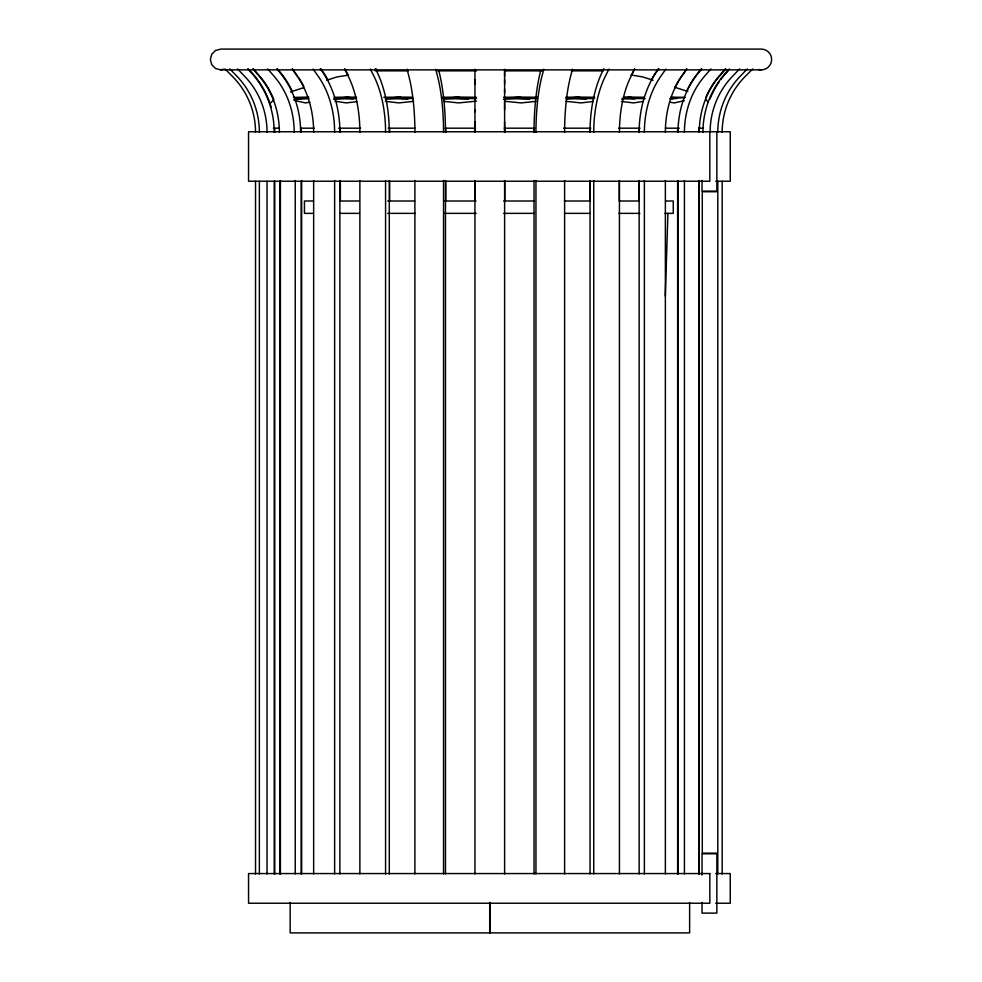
<?xml version="1.0" encoding="UTF-8"?>
<svg xmlns="http://www.w3.org/2000/svg" width="982" height="982" viewBox="0 0 982 982"><rect width="100%" height="100%" fill="white"/><g stroke="black" fill="none" stroke-linecap="round" stroke-linejoin="round"><path stroke-width="1.47" d="M474.944 109.861L474.944 132.263L474.944 121.928M474.944 84.096L474.944 69.256M504.613 101.981L504.613 132.263L504.613 121.928M504.613 92.701L504.613 79.579M504.613 76.314L504.613 69.256M665.317 296.085L667.92 213.364M543.77 69.256L541.941 76.314A79.125 20.475 90 0 0 535.951 132.263M572.432 69.256L570.603 76.314A79.125 20.475 90 0 0 564.613 132.263M603.918 68.642L602.702 71.06A86.539 43.269 -90 0 0 590.035 132.263M608.963 69.047L605.329 76.314A79.125 39.562 90 0 0 593.742 132.263M632.089 73.883L634.507 69.047M634.654 69.047L631.021 76.314A79.125 39.562 90 0 0 619.433 132.263M658.492 68.642L656.786 71.06A86.539 61.191 90 0 0 651.508 79.579M658.775 68.642L657.068 71.06A86.539 61.191 -90 0 0 639.147 132.263M665.906 69.047L660.776 76.314A79.125 55.949 90 0 0 644.388 132.263M686.602 69.047L681.471 76.314A79.125 55.949 90 0 0 674.806 87.68M686.884 69.047L681.754 76.314A79.125 55.949 90 0 0 665.366 132.263M701.394 68.949L699.565 71.06A86.539 74.951 90 0 0 686.467 91.461M701.799 68.949L699.957 71.06A86.539 74.951 -90 0 0 678.01 132.263M710.919 68.9L704.499 76.314A79.125 68.519 90 0 0 684.429 132.263M725.354 68.9L718.947 76.314A79.125 68.519 90 0 0 705.653 97.93M725.759 68.9L719.34 76.314A79.125 68.519 90 0 0 699.27 132.263M729.479 68.949L727.429 71.06A86.539 83.593 90 0 0 702.94 132.263M739.655 68.9L732.498 76.314A79.125 76.424 -90 0 0 710.109 132.263M747.339 68.9L740.17 76.314A79.125 76.424 -90 0 0 717.793 132.263M270.688 102.914L273.769 99.771M752.764 68.9L745.35 76.314A79.125 79.125 0 0 0 722.175 132.263M290.5 91.94L303.536 87.717M326.724 80.229L336.863 76.952L348.549 75.111M758.57 69.513A10.385 10.385 0 0 0 771.557 60.835A10.385 10.385 0 0 0 761.259 49.1L220.655 49.1L215.512 50.487L211.731 54.292L210.357 59.485L211.731 64.677L215.512 68.482L220.655 69.869L223.233 69.17M684.233 100.716L674.29 102.914L669.822 102.189M309.956 102.189L305.488 102.914L294.121 100.397M294.183 99.317L308.741 97.083L293.422 97.414M643.456 101.441L633.439 102.914L621.434 101.428M356.847 101.625L346.339 102.914L334.899 101.232M592.944 101.514L580.951 102.914L566.172 101.342M623.73 97.918L630.898 97.083L644.241 97.279M333.88 98.765L348.88 97.083L356.454 97.193M413.606 101.342L398.827 102.914L385.337 101.342M536.246 101.342L521.086 102.914L504.748 101.269M476.515 101.121L458.692 102.914L443.533 101.342M566.111 98.36L579.343 97.083L594.515 97.267M385.386 98.495L400.435 97.083L412.477 97.218M443.078 98.495L459.245 97.083L476.098 97.267M504.478 98.495L520.534 97.083L537.154 97.267M669.884 98.642L684.859 97.525M294.232 99.575L308.962 98.593M621.496 99.059L644.082 97.881M333.917 99.329L356.527 98.225M385.386 99.207L412.477 98.102M566.344 99.133L594.711 97.93M443.373 99.194L476.38 97.93M503.582 99.243L537.044 97.942M334.064 97.304L348.88 97.083M623.325 97.193L630.898 97.083M383.741 97.292L400.435 97.083M346.327 98.47L355.324 98.507M565.792 97.243L579.343 97.083M442.637 97.267L459.245 97.083M503.68 97.267L520.534 97.083M627.486 98.47L645.211 98.605M397.661 98.47L412.71 98.544M456.323 98.47L476.135 98.581M517.391 98.47L536.994 98.581M576.09 98.47L594.184 98.581M220.655 69.869L761.259 69.869M375.161 70.851L408.377 70.851M437.763 70.851L476.515 70.851M504.748 70.851L542.015 70.851M571.401 70.851L603.169 70.851M273.389 128.188L279.33 128.188M300.455 128.188L314.375 128.188M338.606 128.188L360.566 128.188M388.221 128.188L415.214 128.188M445.128 128.188L475.509 128.188M504.269 128.188L534.65 128.188M563.643 128.188L590.869 128.188M618.586 128.188L640.154 128.188M665.403 128.188L679.323 128.188M699.024 128.188L703.443 128.188M715.694 181.228L730.264 181.228L730.264 131.772L248.544 131.772L248.544 181.228L709.839 181.228L709.839 131.772M716.602 191.736L702.277 191.736L702.277 853.162L716.602 853.162M312.681 201.003L304.445 201.003L304.445 213.364L312.681 213.364M339.674 201.003L359.228 201.003M387.73 201.003L414.662 201.003M444.588 201.003L476.037 201.003M503.594 201.003L534.183 201.003M564.454 201.003L590.059 201.003M619.875 201.003L639.172 201.003M665.857 201.003L673.259 201.003L673.259 213.364L665.01 213.364M339.674 213.364L359.498 213.364M387.73 213.364L415.325 213.364M444.588 213.364L476.135 213.364M503.594 213.364L534.208 213.364M564.454 213.364L590.059 213.364M618.77 213.364L639.871 213.364M715.694 873.563L730.264 873.563L730.264 903.231L715.694 903.231M676.598 98.544L670.546 98.446L673.345 98.789M671.037 97.083L684.835 97.378M520.448 98.446L529.629 99.059M459.33 98.446L468.5 99.059M579.098 98.446L586.5 98.986M400.681 98.446L408.058 98.986M630.518 98.446L634.912 98.826M349.261 98.446L353.63 98.826M630.91 74.951L642.915 76.952L653.055 80.229M674.794 87.251L687.83 91.461M224.939 68.9L232.353 76.314A79.125 79.125 0 0 1 255.529 132.263M706.009 99.771L708.059 101.87M248.237 68.949L250.275 71.06A86.539 83.593 -90 0 1 271.167 107.136M247.673 68.949L249.723 71.06A86.539 83.593 -90 0 1 274.211 132.263M237.497 68.9L244.653 76.314A79.125 76.424 -90 0 1 267.043 132.263M229.825 68.9L236.981 76.314A79.125 76.424 -90 0 1 259.358 132.263M277.378 68.949L279.219 71.06A86.539 74.951 -90 0 1 292.317 91.461M276.838 68.949L278.679 71.06A86.539 74.951 -90 0 1 300.627 132.263M267.718 68.9L274.138 76.314A79.125 68.519 90 0 1 294.207 132.263M253.417 68.9L259.837 76.314A79.125 68.519 90 0 1 273.671 99.268M252.877 68.9L259.297 76.314A79.125 68.519 90 0 1 279.367 132.263M320.733 68.642L322.44 71.06A86.539 61.191 -90 0 1 327.718 79.579M320.242 68.642L321.949 71.06A86.539 61.191 -90 0 1 339.882 132.263M313.111 69.047L318.242 76.314A79.125 55.949 90 0 1 334.629 132.263M292.611 69.047L297.755 76.314M292.133 69.047L297.264 76.314A79.125 55.949 90 0 1 313.651 132.263M375.799 68.642L377.002 71.06M375.394 68.642L376.609 71.06A86.539 43.269 -90 0 1 389.277 132.263M370.361 69.047L373.982 76.314A79.125 39.562 90 0 1 385.57 132.263M345.05 69.047L348.082 75.098M344.657 69.047L348.291 76.314A79.125 39.562 90 0 1 359.878 132.263M435.726 69.256L437.555 76.314A79.125 20.475 90 0 1 443.545 132.263M407.064 69.256L408.893 76.314A79.125 20.475 90 0 1 414.895 132.263M722.175 181.302L722.175 874.005M717.793 181.302L717.793 874.005M716.86 131.772L716.86 191.122L702.02 191.122L702.02 180.467M702.02 875.072L702.02 853.775L716.86 853.775L716.86 913.113L702.02 913.113L702.02 902.47M699.27 180.504L699.27 873.931M698.877 181.302L698.877 874.005M689.622 902.47L689.622 932.9L290.156 932.9L290.156 902.47M684.429 180.504L684.429 873.931M678.01 180.504L678.01 873.931M677.617 181.302L677.617 874.005M665.366 180.504L665.366 873.931M644.388 180.504L644.388 873.931M639.147 180.504L639.147 873.931M638.865 181.302L638.865 201.224M619.433 180.504L619.433 873.931M619.298 181.302L619.298 201.224M593.742 180.504L593.742 873.931M590.035 180.504L590.035 873.931M589.887 181.302L589.887 201.224M564.613 180.504L564.613 873.931M535.951 180.504L535.951 873.931M534.024 180.504L534.024 873.931M504.76 127.832L504.76 132.263M504.76 181.302L504.76 201.224M504.613 71.06L504.613 84.096M504.613 88.981L504.613 109.861M504.613 180.504L504.613 873.931M490.079 902.47L490.079 932.9M489.699 902.47L489.699 932.9M475.092 127.832L475.092 132.263M475.092 181.302L475.092 201.224M474.944 79.579L474.944 111.776M474.944 180.504L474.944 873.931M445.754 181.302L445.754 201.224M445.472 180.504L445.472 873.931M443.557 180.504L443.557 873.931M414.895 180.504L414.895 873.931M389.682 181.302L389.682 201.224M389.277 180.504L389.277 873.931M385.57 180.504L385.57 873.931M359.878 180.504L359.878 873.931M340.361 181.302L340.361 201.224M339.882 180.504L339.882 873.931M334.629 180.504L334.629 873.931M313.651 180.504L313.651 873.931M301.67 180.504L301.67 873.931M301.167 181.302L301.167 874.005M295.238 180.504L295.238 873.931M280.41 180.504L280.41 873.931M279.907 181.302L279.907 874.005M274.764 181.302L274.764 874.005M274.211 181.302L274.211 874.005M267.043 181.302L267.043 874.005M259.358 181.302L259.358 874.005M255.529 181.302L255.529 874.005M438.905 71.06A86.539 22.402 -90 0 1 445.472 132.263M540.591 71.06A86.539 22.402 -90 0 0 534.024 132.263A86.539 22.402 90 0 1 534.061 128.016M698.877 132.263A79.125 68.519 90 0 1 698.975 127.82M677.617 132.263A86.539 74.951 90 0 1 677.703 128.016M638.865 132.263A86.539 61.191 90 0 1 638.938 128.016M709.863 99.145A86.539 83.593 90 0 1 719.143 81.85M720.776 79.579A86.539 83.593 90 0 1 727.981 71.06M301.081 128.016A86.539 74.951 -90 0 1 301.167 132.263M298.602 77.541A79.125 55.949 90 0 1 303.819 86.465M340.288 128.016A86.539 61.191 -90 0 1 340.361 132.263M274.665 128.016A86.539 83.593 -90 0 1 274.764 132.263M389.621 128.016A86.539 43.269 -90 0 1 389.682 132.263M589.887 132.263A86.539 43.269 90 0 1 589.937 128.016M445.73 128.016A86.539 22.402 -90 0 1 445.754 132.263M709.839 873.563L248.544 873.563L248.544 903.231L709.839 903.231L709.839 873.563"/></g></svg>
